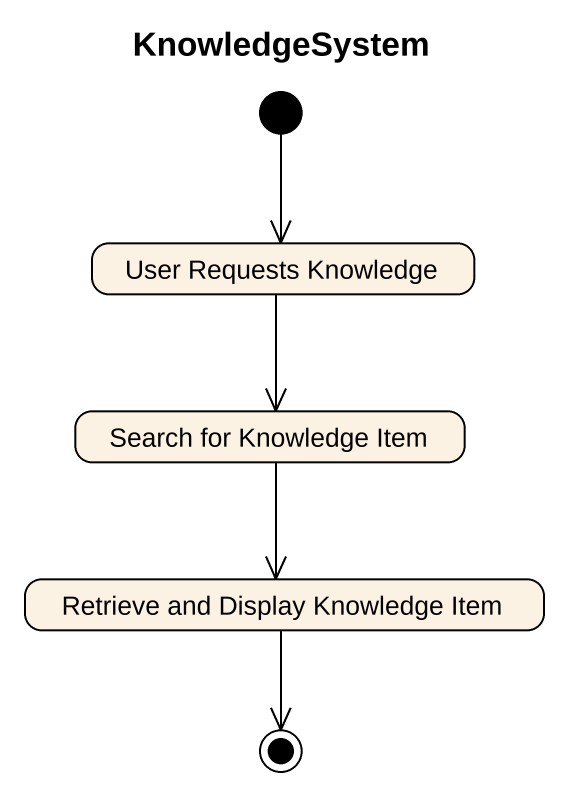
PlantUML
@startuml
title KnowledgeSystem
hide empty description
state "User Requests Knowledge" as User_Requests_Knowledge
state "Search for Knowledge Item" as Search_for_Knowledge_Item
state "Retrieve and Display Knowledge Item" as Retrieve_and_Display
[*] --> User_Requests_Knowledge
User_Requests_Knowledge --> Search_for_Knowledge_Item
Search_for_Knowledge_Item --> Retrieve_and_Display
Retrieve_and_Display --> [*]
@enduml
